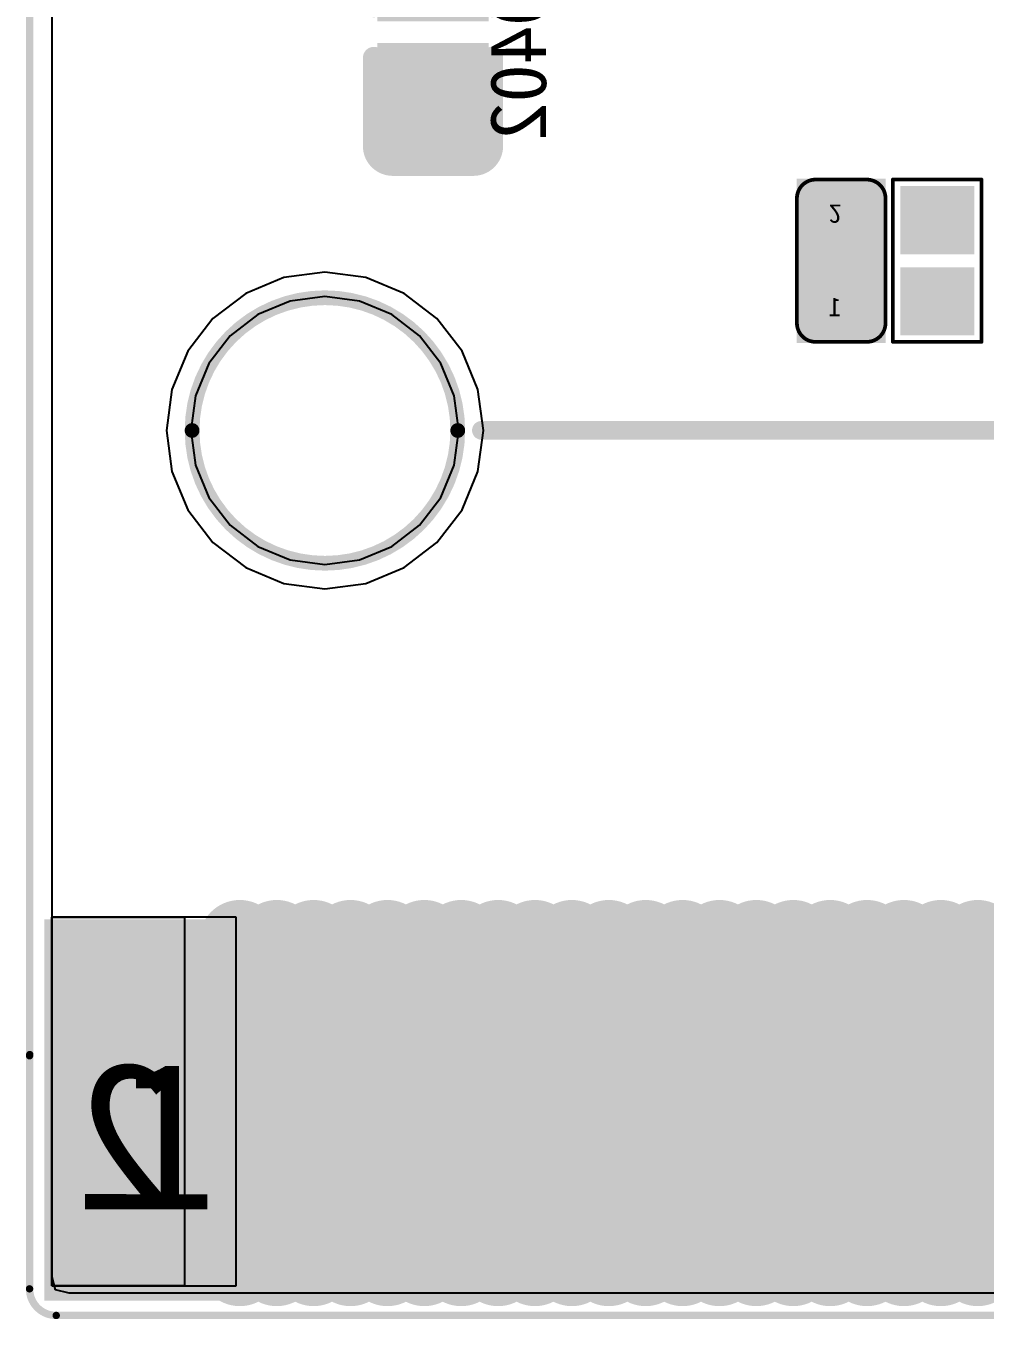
# Model space of a CAD drawing. Header units: millimetres. Extents: x 7.33 to 10.08, y 7.01 to 8.78.
# Drawn here: x 7.3328 to 7.5887, y 7.0099 to 7.3551 of the extents above; entities that cross this region are included whole.
import ezdxf

# ---------------------------------------------------------------- set-up
doc = ezdxf.new("R2010")
doc.units = ezdxf.units.MM
doc.header["$MEASUREMENT"] = 0
for name, color, linetype in [('BottomLayer', 5, 'Continuous'), ('BottomOverlay', 54, 'Continuous'), ('BottomPaste', 16, 'Continuous'), ('BottomSolder', 6, 'Continuous'), ('KeepOutLayer', 6, 'Continuous'), ('Mechanical1', 6, 'Continuous'), ('Mechanical20', 56, 'Continuous'), ('Mechanical5', 56, 'Continuous'), ('MidLayer5', 130, 'Continuous'), ('MidLayer6', 216, 'Continuous'), ('MultiLayer', 9, 'Continuous'), ('TopLayer', 1, 'Continuous'), ('TopPaste', 8, 'Continuous'), ('TopSolder', 216, 'Continuous')]:
    doc.layers.add(name, color=color, linetype=linetype)

# ---------------------------------------------------------------- blocks, each defined once
blk = doc.blocks.new('DDR4_260P_4_0H_PLUG_4')
at = {"layer": 'BottomLayer', "const_width": 0.01378}
for points in [[(-1.30413, 0.05906), (-1.30413, -0.02756)], [(-1.28445, 0.05906), (-1.28445, -0.02756)], [(-1.26476, 0.05906), (-1.26476, -0.02756)], [(-1.24508, 0.05906), (-1.24508, -0.02756)], [(-1.22539, 0.05906), (-1.22539, -0.02756)], [(-1.20571, 0.05906), (-1.20571, -0.02756)], [(-1.18602, 0.05906), (-1.18602, -0.02756)], [(-1.16634, 0.05906), (-1.16634, -0.02756)], [(-1.14665, 0.05906), (-1.14665, -0.02756)], [(-1.12697, 0.05906), (-1.12697, -0.02756)]]:
    blk.add_lwpolyline(points, dxfattribs=at)
at = {"layer": 'BottomLayer', "const_width": 0.00689}
for points in [[(-1.30758, 0.05906, 1), (-1.30069, 0.05906, 1)], [(-1.28789, 0.05906, 1), (-1.281, 0.05906, 1)], [(-1.26821, 0.05906, 1), (-1.26132, 0.05906, 1)], [(-1.24852, 0.05906, 1), (-1.24163, 0.05906, 1)], [(-1.22884, 0.05906, 1), (-1.22195, 0.05906, 1)], [(-1.20915, 0.05906, 1), (-1.20226, 0.05906, 1)], [(-1.18947, 0.05906, 1), (-1.18258, 0.05906, 1)], [(-1.16978, 0.05906, 1), (-1.16289, 0.05906, 1)], [(-1.1501, 0.05906, 1), (-1.14321, 0.05906, 1)], [(-1.13041, 0.05906, 1), (-1.12352, 0.05906, 1)], [(-1.30758, -0.02756, 1), (-1.30069, -0.02756, 1)], [(-1.28789, -0.02756, 1), (-1.281, -0.02756, 1)], [(-1.26821, -0.02756, 1), (-1.26132, -0.02756, 1)], [(-1.24852, -0.02756, 1), (-1.24163, -0.02756, 1)], [(-1.22884, -0.02756, 1), (-1.22195, -0.02756, 1)], [(-1.20915, -0.02756, 1), (-1.20226, -0.02756, 1)], [(-1.18947, -0.02756, 1), (-1.18258, -0.02756, 1)], [(-1.16978, -0.02756, 1), (-1.16289, -0.02756, 1)], [(-1.1501, -0.02756, 1), (-1.14321, -0.02756, 1)], [(-1.13041, -0.02756, 1), (-1.12352, -0.02756, 1)]]:
    blk.add_lwpolyline(points, format="xyb", close=True, dxfattribs=at)
at = {"layer": 'BottomPaste', "const_width": 0.01378}
for points in [[(-1.30413, 0.05906), (-1.30413, -0.02756)], [(-1.28445, 0.05906), (-1.28445, -0.02756)], [(-1.26476, 0.05906), (-1.26476, -0.02756)], [(-1.24508, 0.05906), (-1.24508, -0.02756)], [(-1.22539, 0.05906), (-1.22539, -0.02756)], [(-1.20571, 0.05906), (-1.20571, -0.02756)], [(-1.18602, 0.05906), (-1.18602, -0.02756)], [(-1.16634, 0.05906), (-1.16634, -0.02756)], [(-1.14665, 0.05906), (-1.14665, -0.02756)], [(-1.12697, 0.05906), (-1.12697, -0.02756)]]:
    blk.add_lwpolyline(points, dxfattribs=at)
at = {"layer": 'BottomPaste', "const_width": 0.00689}
for points in [[(-1.30758, 0.05906, 1), (-1.30069, 0.05906, 1)], [(-1.28789, 0.05906, 1), (-1.281, 0.05906, 1)], [(-1.26821, 0.05906, 1), (-1.26132, 0.05906, 1)], [(-1.24852, 0.05906, 1), (-1.24163, 0.05906, 1)], [(-1.22884, 0.05906, 1), (-1.22195, 0.05906, 1)], [(-1.20915, 0.05906, 1), (-1.20226, 0.05906, 1)], [(-1.18947, 0.05906, 1), (-1.18258, 0.05906, 1)], [(-1.16978, 0.05906, 1), (-1.16289, 0.05906, 1)], [(-1.1501, 0.05906, 1), (-1.14321, 0.05906, 1)], [(-1.13041, 0.05906, 1), (-1.12352, 0.05906, 1)], [(-1.30758, -0.02756, 1), (-1.30069, -0.02756, 1)], [(-1.28789, -0.02756, 1), (-1.281, -0.02756, 1)], [(-1.26821, -0.02756, 1), (-1.26132, -0.02756, 1)], [(-1.24852, -0.02756, 1), (-1.24163, -0.02756, 1)], [(-1.22884, -0.02756, 1), (-1.22195, -0.02756, 1)], [(-1.20915, -0.02756, 1), (-1.20226, -0.02756, 1)], [(-1.18947, -0.02756, 1), (-1.18258, -0.02756, 1)], [(-1.16978, -0.02756, 1), (-1.16289, -0.02756, 1)], [(-1.1501, -0.02756, 1), (-1.14321, -0.02756, 1)], [(-1.13041, -0.02756, 1), (-1.12352, -0.02756, 1)]]:
    blk.add_lwpolyline(points, format="xyb", close=True, dxfattribs=at)
at = {"layer": 'BottomSolder', "const_width": 0.02178}
for points in [[(-1.30413, 0.05906), (-1.30413, -0.02756)], [(-1.28445, 0.05906), (-1.28445, -0.02756)], [(-1.26476, 0.05906), (-1.26476, -0.02756)], [(-1.24508, 0.05906), (-1.24508, -0.02756)], [(-1.22539, 0.05906), (-1.22539, -0.02756)], [(-1.20571, 0.05906), (-1.20571, -0.02756)], [(-1.18602, 0.05906), (-1.18602, -0.02756)], [(-1.16634, 0.05906), (-1.16634, -0.02756)], [(-1.14665, 0.05906), (-1.14665, -0.02756)], [(-1.12697, 0.05906), (-1.12697, -0.02756)], [(-1.10728, 0.05906), (-1.10728, -0.02756)]]:
    blk.add_lwpolyline(points, dxfattribs=at)
at = {"layer": 'BottomSolder', "const_width": 0.01089}
for points in [[(-1.30958, 0.05906, 1), (-1.29869, 0.05906, 1)], [(-1.28989, 0.05906, 1), (-1.279, 0.05906, 1)], [(-1.27021, 0.05906, 1), (-1.25932, 0.05906, 1)], [(-1.25052, 0.05906, 1), (-1.23963, 0.05906, 1)], [(-1.23084, 0.05906, 1), (-1.21995, 0.05906, 1)], [(-1.21115, 0.05906, 1), (-1.20026, 0.05906, 1)], [(-1.19147, 0.05906, 1), (-1.18058, 0.05906, 1)], [(-1.17178, 0.05906, 1), (-1.16089, 0.05906, 1)], [(-1.1521, 0.05906, 1), (-1.14121, 0.05906, 1)], [(-1.13241, 0.05906, 1), (-1.12152, 0.05906, 1)], [(-1.11273, 0.05906, 1), (-1.10184, 0.05906, 1)], [(-1.30958, -0.02756, 1), (-1.29869, -0.02756, 1)], [(-1.28989, -0.02756, 1), (-1.279, -0.02756, 1)], [(-1.27021, -0.02756, 1), (-1.25932, -0.02756, 1)], [(-1.25052, -0.02756, 1), (-1.23963, -0.02756, 1)], [(-1.23084, -0.02756, 1), (-1.21995, -0.02756, 1)], [(-1.21115, -0.02756, 1), (-1.20026, -0.02756, 1)], [(-1.19147, -0.02756, 1), (-1.18058, -0.02756, 1)], [(-1.17178, -0.02756, 1), (-1.16089, -0.02756, 1)], [(-1.1521, -0.02756, 1), (-1.14121, -0.02756, 1)], [(-1.13241, -0.02756, 1), (-1.12152, -0.02756, 1)], [(-1.11273, -0.02756, 1), (-1.10184, -0.02756, 1)]]:
    blk.add_lwpolyline(points, format="xyb", close=True, dxfattribs=at)
at = {"layer": 'KeepOutLayer', "const_width": 0.00197}
for points in [[(-1.37008, -0.03383), (-1.37008, 0.02837)], [(-1.36296, -0.04093), (0.11655, -0.04093)]]:
    blk.add_lwpolyline(points, dxfattribs=at)
at = {"layer": 'KeepOutLayer', "const_width": 0.000984}
for points in [[(-1.37057, 0.02837, 1), (-1.36959, 0.02837, 1)], [(-1.37057, -0.03383, 1), (-1.36959, -0.03383, 1)], [(-1.37057, -0.03383, 1), (-1.36959, -0.03383, 1)], [(-1.36346, -0.04093, 1), (-1.36247, -0.04093, 1)], [(-1.36346, -0.04093, 1), (-1.36247, -0.04093, 1)]]:
    blk.add_lwpolyline(points, format="xyb", close=True, dxfattribs=at)
at = {"layer": 'KeepOutLayer', "const_width": 0.00197}
blk.add_lwpolyline([(-1.36296, -0.04093, -0.414899), (-1.37008, -0.03383)], format="xyb", dxfattribs=at)
at = {"layer": 'TopLayer', "const_width": 0.01378}
for points in [[(-1.31398, 0.05906), (-1.31398, -0.02756)], [(-1.29429, 0.05906), (-1.29429, -0.02756)], [(-1.27461, 0.05906), (-1.27461, -0.02756)], [(-1.25492, 0.05906), (-1.25492, -0.02756)], [(-1.23524, 0.05906), (-1.23524, -0.02756)], [(-1.21555, 0.05906), (-1.21555, -0.02756)], [(-1.19587, 0.05906), (-1.19587, -0.02756)], [(-1.17618, 0.05906), (-1.17618, -0.02756)], [(-1.1565, 0.05906), (-1.1565, -0.02756)], [(-1.13681, 0.05906), (-1.13681, -0.02756)], [(-1.11713, 0.05906), (-1.11713, -0.02756)]]:
    blk.add_lwpolyline(points, dxfattribs=at)
at = {"layer": 'TopLayer', "const_width": 0.00689}
for points in [[(-1.31742, 0.05906, 1), (-1.31053, 0.05906, 1)], [(-1.29774, 0.05906, 1), (-1.29085, 0.05906, 1)], [(-1.27805, 0.05906, 1), (-1.27116, 0.05906, 1)], [(-1.25837, 0.05906, 1), (-1.25148, 0.05906, 1)], [(-1.23868, 0.05906, 1), (-1.23179, 0.05906, 1)], [(-1.219, 0.05906, 1), (-1.21211, 0.05906, 1)], [(-1.19931, 0.05906, 1), (-1.19242, 0.05906, 1)], [(-1.17963, 0.05906, 1), (-1.17274, 0.05906, 1)], [(-1.15994, 0.05906, 1), (-1.15305, 0.05906, 1)], [(-1.14026, 0.05906, 1), (-1.13337, 0.05906, 1)], [(-1.12057, 0.05906, 1), (-1.11368, 0.05906, 1)], [(-1.31742, -0.02756, 1), (-1.31053, -0.02756, 1)], [(-1.29774, -0.02756, 1), (-1.29085, -0.02756, 1)], [(-1.27805, -0.02756, 1), (-1.27116, -0.02756, 1)], [(-1.25837, -0.02756, 1), (-1.25148, -0.02756, 1)], [(-1.23868, -0.02756, 1), (-1.23179, -0.02756, 1)], [(-1.219, -0.02756, 1), (-1.21211, -0.02756, 1)], [(-1.19931, -0.02756, 1), (-1.19242, -0.02756, 1)], [(-1.17963, -0.02756, 1), (-1.17274, -0.02756, 1)], [(-1.15994, -0.02756, 1), (-1.15305, -0.02756, 1)], [(-1.14026, -0.02756, 1), (-1.13337, -0.02756, 1)], [(-1.12057, -0.02756, 1), (-1.11368, -0.02756, 1)]]:
    blk.add_lwpolyline(points, format="xyb", close=True, dxfattribs=at)
at = {"layer": 'TopPaste', "const_width": 0.01378}
for points in [[(-1.31398, 0.05906), (-1.31398, -0.02756)], [(-1.29429, 0.05906), (-1.29429, -0.02756)], [(-1.27461, 0.05906), (-1.27461, -0.02756)], [(-1.25492, 0.05906), (-1.25492, -0.02756)], [(-1.23524, 0.05906), (-1.23524, -0.02756)], [(-1.21555, 0.05906), (-1.21555, -0.02756)], [(-1.19587, 0.05906), (-1.19587, -0.02756)], [(-1.17618, 0.05906), (-1.17618, -0.02756)], [(-1.1565, 0.05906), (-1.1565, -0.02756)], [(-1.13681, 0.05906), (-1.13681, -0.02756)], [(-1.11713, 0.05906), (-1.11713, -0.02756)]]:
    blk.add_lwpolyline(points, dxfattribs=at)
at = {"layer": 'TopPaste', "const_width": 0.00689}
for points in [[(-1.31742, 0.05906, 1), (-1.31053, 0.05906, 1)], [(-1.29774, 0.05906, 1), (-1.29085, 0.05906, 1)], [(-1.27805, 0.05906, 1), (-1.27116, 0.05906, 1)], [(-1.25837, 0.05906, 1), (-1.25148, 0.05906, 1)], [(-1.23868, 0.05906, 1), (-1.23179, 0.05906, 1)], [(-1.219, 0.05906, 1), (-1.21211, 0.05906, 1)], [(-1.19931, 0.05906, 1), (-1.19242, 0.05906, 1)], [(-1.17963, 0.05906, 1), (-1.17274, 0.05906, 1)], [(-1.15994, 0.05906, 1), (-1.15305, 0.05906, 1)], [(-1.14026, 0.05906, 1), (-1.13337, 0.05906, 1)], [(-1.12057, 0.05906, 1), (-1.11368, 0.05906, 1)], [(-1.31742, -0.02756, 1), (-1.31053, -0.02756, 1)], [(-1.29774, -0.02756, 1), (-1.29085, -0.02756, 1)], [(-1.27805, -0.02756, 1), (-1.27116, -0.02756, 1)], [(-1.25837, -0.02756, 1), (-1.25148, -0.02756, 1)], [(-1.23868, -0.02756, 1), (-1.23179, -0.02756, 1)], [(-1.219, -0.02756, 1), (-1.21211, -0.02756, 1)], [(-1.19931, -0.02756, 1), (-1.19242, -0.02756, 1)], [(-1.17963, -0.02756, 1), (-1.17274, -0.02756, 1)], [(-1.15994, -0.02756, 1), (-1.15305, -0.02756, 1)], [(-1.14026, -0.02756, 1), (-1.13337, -0.02756, 1)], [(-1.12057, -0.02756, 1), (-1.11368, -0.02756, 1)]]:
    blk.add_lwpolyline(points, format="xyb", close=True, dxfattribs=at)
at = {"layer": 'TopSolder', "const_width": 0.02178}
for points in [[(-1.31398, 0.05906), (-1.31398, -0.02756)], [(-1.29429, 0.05906), (-1.29429, -0.02756)], [(-1.27461, 0.05906), (-1.27461, -0.02756)], [(-1.25492, 0.05906), (-1.25492, -0.02756)], [(-1.23524, 0.05906), (-1.23524, -0.02756)], [(-1.21555, 0.05906), (-1.21555, -0.02756)], [(-1.19587, 0.05906), (-1.19587, -0.02756)], [(-1.17618, 0.05906), (-1.17618, -0.02756)], [(-1.1565, 0.05906), (-1.1565, -0.02756)], [(-1.13681, 0.05906), (-1.13681, -0.02756)], [(-1.11713, 0.05906), (-1.11713, -0.02756)]]:
    blk.add_lwpolyline(points, dxfattribs=at)
at = {"layer": 'TopSolder', "const_width": 0.01089}
for points in [[(-1.31942, 0.05906, 1), (-1.30853, 0.05906, 1)], [(-1.29974, 0.05906, 1), (-1.28885, 0.05906, 1)], [(-1.28005, 0.05906, 1), (-1.26916, 0.05906, 1)], [(-1.26037, 0.05906, 1), (-1.24948, 0.05906, 1)], [(-1.24068, 0.05906, 1), (-1.22979, 0.05906, 1)], [(-1.221, 0.05906, 1), (-1.21011, 0.05906, 1)], [(-1.20131, 0.05906, 1), (-1.19042, 0.05906, 1)], [(-1.18163, 0.05906, 1), (-1.17074, 0.05906, 1)], [(-1.16194, 0.05906, 1), (-1.15105, 0.05906, 1)], [(-1.14226, 0.05906, 1), (-1.13137, 0.05906, 1)], [(-1.12257, 0.05906, 1), (-1.11168, 0.05906, 1)], [(-1.31942, -0.02756, 1), (-1.30853, -0.02756, 1)], [(-1.29974, -0.02756, 1), (-1.28885, -0.02756, 1)], [(-1.28005, -0.02756, 1), (-1.26916, -0.02756, 1)], [(-1.26037, -0.02756, 1), (-1.24948, -0.02756, 1)], [(-1.24068, -0.02756, 1), (-1.22979, -0.02756, 1)], [(-1.221, -0.02756, 1), (-1.21011, -0.02756, 1)], [(-1.20131, -0.02756, 1), (-1.19042, -0.02756, 1)], [(-1.18163, -0.02756, 1), (-1.17074, -0.02756, 1)], [(-1.16194, -0.02756, 1), (-1.15105, -0.02756, 1)], [(-1.14226, -0.02756, 1), (-1.13137, -0.02756, 1)], [(-1.12257, -0.02756, 1), (-1.11168, -0.02756, 1)]]:
    blk.add_lwpolyline(points, format="xyb", close=True, dxfattribs=at)
at = {"layer": 'Mechanical1'}
blk.add_text('1', height=0.03937, rotation=360, dxfattribs=at).set_placement((-1.34686, -0.01264))
at = {"layer": 'Mechanical5', "text_generation_flag": 2}
blk.add_text('2', height=0.03937, rotation=360, dxfattribs=at).set_placement((-1.33111, -0.01264))
blk = doc.blocks.new('R0201_B_210')
at = {"layer": 'BottomLayer'}
for points in [[(-0.01792, -0.00788), (-0.00375, -0.00788), (-0.01792, 0.00787), (-0.00375, 0.00787)], [(0.00374, -0.00788), (0.01791, -0.00788), (0.00374, 0.00787), (0.01791, 0.00787)]]:
    blk.add_solid(points, dxfattribs=at)
at = {"layer": 'BottomOverlay', "const_width": 0.001}
for points in [[(-0.02166, -0.01182), (-0.02166, 0.01182)], [(0.02166, 0.01182), (-0.02166, 0.01182)], [(0.02166, -0.01182), (0.02166, 0.01182)], [(0.02166, -0.01182), (-0.02166, -0.01182)]]:
    blk.add_lwpolyline(points, dxfattribs=at)
at = {"layer": 'BottomOverlay', "const_width": 0.0005}
for points in [[(-0.02191, 0.01182, 1), (-0.02141, 0.01182, 1)], [(-0.02191, 0.01182, 1), (-0.02141, 0.01182, 1)], [(0.02141, 0.01182, 1), (0.02191, 0.01182, 1)], [(0.02141, 0.01182, 1), (0.02191, 0.01182, 1)], [(-0.02191, -0.01182, 1), (-0.02141, -0.01182, 1)], [(-0.02191, -0.01182, 1), (-0.02141, -0.01182, 1)], [(0.02141, -0.01182, 1), (0.02191, -0.01182, 1)], [(0.02141, -0.01182, 1), (0.02191, -0.01182, 1)]]:
    blk.add_lwpolyline(points, format="xyb", close=True, dxfattribs=at)
at = {"layer": 'BottomPaste'}
for points in [[(-0.01792, -0.00788), (-0.00375, -0.00788), (-0.01792, 0.00787), (-0.00375, 0.00787)], [(0.00374, -0.00788), (0.01791, -0.00788), (0.00374, 0.00787), (0.01791, 0.00787)]]:
    blk.add_solid(points, dxfattribs=at)
at = {"layer": 'BottomSolder'}
for points in [[(-0.01992, -0.00988), (-0.00175, -0.00988), (-0.01992, 0.00987), (-0.00175, 0.00987)], [(0.00174, -0.00988), (0.01991, -0.00988), (0.00174, 0.00987), (0.01991, 0.00987)]]:
    blk.add_solid(points, dxfattribs=at)
blk = doc.blocks.new('C0402_B_476')
at = {"layer": 'BottomLayer'}
for points in [[(-0.0069, -0.01083), (-0.0069, 0.01082), (-0.02855, -0.01083), (-0.02855, 0.01082)], [(0.02855, -0.01083), (0.02855, 0.01082), (0.0069, -0.01083), (0.0069, 0.01082)]]:
    blk.add_solid(points, dxfattribs=at)
at = {"layer": 'BottomOverlay', "const_width": 0.00591}
for points in [[(-0.03543, 0.01075, -0.414249), (-0.03043, 0.01575)], [(0.03043, 0.01575, -0.414249), (0.03543, 0.01075)], [(-0.03043, -0.01575, -0.414331), (-0.03543, -0.01075)], [(0.03543, -0.01075, -0.414331), (0.03043, -0.01575)]]:
    blk.add_lwpolyline(points, format="xyb", dxfattribs=at)
for points in [[(-0.0069, 0.01575), (-0.03043, 0.01575)], [(0.03043, 0.01575), (0.0069, 0.01575)], [(-0.03543, -0.01075), (-0.03543, 0.01075)], [(0.03543, -0.01075), (0.03543, 0.01075)], [(-0.0069, -0.01575), (-0.03043, -0.01575)], [(0.03043, -0.01575), (0.0069, -0.01575)]]:
    blk.add_lwpolyline(points, dxfattribs=at)
at = {"layer": 'BottomOverlay', "const_width": 0.00295}
for points in [[(-0.03191, 0.01575, 1), (-0.02895, 0.01575, 1)], [(-0.03191, 0.01575, 1), (-0.02895, 0.01575, 1)], [(-0.00837, 0.01575, 1), (-0.00542, 0.01575, 1)], [(0.00543, 0.01575, 1), (0.00838, 0.01575, 1)], [(0.02895, 0.01575, 1), (0.03191, 0.01575, 1)], [(0.02895, 0.01575, 1), (0.03191, 0.01575, 1)], [(-0.03691, 0.01075, 1), (-0.03395, 0.01075, 1)], [(-0.03691, 0.01075, 1), (-0.03395, 0.01075, 1)], [(0.03395, 0.01075, 1), (0.03691, 0.01075, 1)], [(0.03395, 0.01075, 1), (0.03691, 0.01075, 1)], [(-0.03691, -0.01075, 1), (-0.03395, -0.01075, 1)], [(-0.03691, -0.01075, 1), (-0.03395, -0.01075, 1)], [(0.03395, -0.01075, 1), (0.03691, -0.01075, 1)], [(0.03395, -0.01075, 1), (0.03691, -0.01075, 1)], [(-0.03191, -0.01575, 1), (-0.02895, -0.01575, 1)], [(-0.03191, -0.01575, 1), (-0.02895, -0.01575, 1)], [(-0.00837, -0.01575, 1), (-0.00542, -0.01575, 1)], [(0.00543, -0.01575, 1), (0.00838, -0.01575, 1)], [(0.02895, -0.01575, 1), (0.03191, -0.01575, 1)], [(0.02895, -0.01575, 1), (0.03191, -0.01575, 1)]]:
    blk.add_lwpolyline(points, format="xyb", close=True, dxfattribs=at)
at = {"layer": 'BottomPaste'}
for points in [[(-0.0069, -0.01083), (-0.0069, 0.01082), (-0.02855, -0.01083), (-0.02855, 0.01082)], [(0.02855, -0.01083), (0.02855, 0.01082), (0.0069, -0.01083), (0.0069, 0.01082)]]:
    blk.add_solid(points, dxfattribs=at)
at = {"layer": 'BottomSolder'}
for points in [[(-0.0029, -0.01483), (-0.0029, 0.01482), (-0.03254, -0.01483), (-0.03254, 0.01482)], [(0.03254, -0.01483), (0.03254, 0.01482), (0.0029, -0.01483), (0.0029, 0.01482)]]:
    blk.add_solid(points, dxfattribs=at)
blk = doc.blocks.new('C0201_B_565')
at = {"layer": 'BottomLayer'}
for points in [[(-0.01792, -0.00788), (-0.00375, -0.00788), (-0.01792, 0.00787), (-0.00375, 0.00787)], [(0.00374, -0.00788), (0.01791, -0.00788), (0.00374, 0.00787), (0.01791, 0.00787)]]:
    blk.add_solid(points, dxfattribs=at)
at = {"layer": 'BottomOverlay', "const_width": 0.001}
for points in [[(-0.02166, 0.00681, -0.414249), (-0.01666, 0.01182)], [(0.01665, 0.01182, -0.414214), (0.02166, 0.00681)], [(-0.01666, -0.01182, -0.414178), (-0.02166, -0.00681)], [(0.02166, -0.00681, -0.414132), (0.01665, -0.01182)]]:
    blk.add_lwpolyline(points, format="xyb", dxfattribs=at)
for points in [[(0.01665, 0.01182), (-0.01666, 0.01182)], [(-0.02166, -0.00681), (-0.02166, 0.00681)], [(0.02166, -0.00681), (0.02166, 0.00681)], [(0.01665, -0.01182), (-0.01666, -0.01182)]]:
    blk.add_lwpolyline(points, dxfattribs=at)
at = {"layer": 'BottomOverlay', "const_width": 0.0005}
for points in [[(-0.01691, 0.01182, 1), (-0.01641, 0.01182, 1)], [(-0.01691, 0.01182, 1), (-0.01641, 0.01182, 1)], [(0.0164, 0.01182, 1), (0.0169, 0.01182, 1)], [(0.0164, 0.01182, 1), (0.0169, 0.01182, 1)], [(-0.02191, 0.00681, 1), (-0.02141, 0.00681, 1)], [(-0.02191, 0.00681, 1), (-0.02141, 0.00681, 1)], [(0.02141, 0.00681, 1), (0.02191, 0.00681, 1)], [(0.02141, 0.00681, 1), (0.02191, 0.00681, 1)], [(-0.02191, -0.00681, 1), (-0.02141, -0.00681, 1)], [(-0.02191, -0.00681, 1), (-0.02141, -0.00681, 1)], [(0.02141, -0.00681, 1), (0.02191, -0.00681, 1)], [(0.02141, -0.00681, 1), (0.02191, -0.00681, 1)], [(-0.01691, -0.01182, 1), (-0.01641, -0.01182, 1)], [(-0.01691, -0.01182, 1), (-0.01641, -0.01182, 1)], [(0.0164, -0.01182, 1), (0.0169, -0.01182, 1)], [(0.0164, -0.01182, 1), (0.0169, -0.01182, 1)]]:
    blk.add_lwpolyline(points, format="xyb", close=True, dxfattribs=at)
at = {"layer": 'BottomPaste'}
for points in [[(-0.01792, -0.00788), (-0.00375, -0.00788), (-0.01792, 0.00787), (-0.00375, 0.00787)], [(0.00374, -0.00788), (0.01791, -0.00788), (0.00374, 0.00787), (0.01791, 0.00787)]]:
    blk.add_solid(points, dxfattribs=at)
at = {"layer": 'BottomSolder'}
for points in [[(-0.02192, -0.01188), (0.00025, -0.01188), (-0.02192, 0.01187), (0.00025, 0.01187)], [(-0.00026, -0.01188), (0.02191, -0.01188), (-0.00026, 0.01187), (0.02191, 0.01187)]]:
    blk.add_solid(points, dxfattribs=at)
at = {"layer": 'Mechanical20', "text_generation_flag": 2}
for s, rotation, p in [('1', -90, (-0.01484, 0)), ('2', 90, (0.015, 0.00333))]:
    blk.add_text(s, height=0.005, rotation=rotation, dxfattribs=at).set_placement(p)

msp = doc.modelspace()

# ---------------------------------------------------------------- linework, layer by layer
at = {"layer": 'BottomLayer'}
for p, q in [((7.38894, 7.1172), (7.33972, 7.1172)), ((7.33972, 7.1172), (7.33972, 7.01877)), ((7.38894, 7.01877), (7.38894, 7.1172)), ((7.33972, 7.01877), (7.38894, 7.01877))]:
    msp.add_line(p, q, dxfattribs=at)
at = {"layer": 'BottomSolder'}
msp.add_solid([(7.33776, 7.01483), (10.07004, 7.01483), (7.33776, 7.11658), (10.07004, 7.11658)], dxfattribs=at)
at = {"layer": 'KeepOutLayer', "const_width": 0.00197}
msp.add_lwpolyline([(7.33387, 7.08052), (7.33387, 7.71952)], dxfattribs=at)
at = {"layer": 'KeepOutLayer'}
for points, const_width in [([(7.44805, 7.24708, 1), (7.37718, 7.24708, 1)], 0.00394), ([(7.3762, 7.24708, 1), (7.37816, 7.24708, 1)], 0.00197), ([(7.44706, 7.24708, 1), (7.44903, 7.24708, 1)], 0.00197), ([(7.33338, 7.08052, 1), (7.33437, 7.08052, 1)], 0.000984)]:
    msp.add_lwpolyline(points, format="xyb", close=True, dxfattribs=dict(at, const_width=const_width))
at = {"layer": 'Mechanical1', "const_width": 0.005}
msp.add_lwpolyline([(7.45437, 7.24712), (9.95353, 7.24712)], dxfattribs=at)
at = {"layer": 'Mechanical1', "const_width": 0.0025}
msp.add_lwpolyline([(7.45312, 7.24712, 1), (7.45562, 7.24712, 1)], format="xyb", close=True, dxfattribs=at)
at = {"layer": 'MidLayer5'}
for p, q in [((7.33981, 7.08052), (7.33981, 7.71358)), ((7.40168, 7.2879), (7.39148, 7.28368)), ((7.41261, 7.28934), (7.40168, 7.2879)), ((7.42355, 7.2879), (7.41261, 7.28934)), ((7.43375, 7.28368), (7.42355, 7.2879)), ((7.39148, 7.28368), (7.38273, 7.27696)), ((7.4425, 7.27696), (7.43375, 7.28368)), ((7.38273, 7.27696), (7.37601, 7.26821)), ((7.44921, 7.26821), (7.4425, 7.27696)), ((7.37601, 7.26821), (7.37179, 7.25802)), ((7.45344, 7.25802), (7.44921, 7.26821)), ((7.37179, 7.25802), (7.37035, 7.24708)), ((7.45488, 7.24708), (7.45344, 7.25802)), ((7.37035, 7.24708), (7.37179, 7.23614)), ((7.45344, 7.23614), (7.45488, 7.24708)), ((7.37179, 7.23614), (7.37601, 7.22595)), ((7.44921, 7.22595), (7.45344, 7.23614)), ((7.37601, 7.22595), (7.38273, 7.21719)), ((7.4425, 7.21719), (7.44921, 7.22595)), ((7.38273, 7.21719), (7.39148, 7.21048)), ((7.43375, 7.21048), (7.4425, 7.21719)), ((7.39148, 7.21048), (7.40168, 7.20626)), ((7.42355, 7.20626), (7.43375, 7.21048)), ((7.40168, 7.20626), (7.41261, 7.20482)), ((7.41261, 7.20482), (7.42355, 7.20626)), ((7.33972, 7.08029), (7.33981, 7.08052)), ((7.33976, 7.0802), (7.33972, 7.08029)), ((7.33976, 7.02145), (7.33976, 7.0802)), ((7.3407, 7.01776), (7.33976, 7.02145)), ((7.34437, 7.01683), (7.3407, 7.01776)), ((8.81607, 7.01683), (7.34437, 7.01683))]:
    msp.add_line(p, q, dxfattribs=at)
at = {"layer": 'MidLayer6'}
for p, q in [((7.33981, 7.08052), (7.33981, 7.71358)), ((7.40168, 7.2879), (7.39148, 7.28368)), ((7.41261, 7.28934), (7.40168, 7.2879)), ((7.42355, 7.2879), (7.41261, 7.28934)), ((7.43375, 7.28368), (7.42355, 7.2879)), ((7.39148, 7.28368), (7.38273, 7.27696)), ((7.4425, 7.27696), (7.43375, 7.28368)), ((7.38273, 7.27696), (7.37601, 7.26821)), ((7.44921, 7.26821), (7.4425, 7.27696)), ((7.37601, 7.26821), (7.37179, 7.25802)), ((7.45344, 7.25802), (7.44921, 7.26821)), ((7.37179, 7.25802), (7.37035, 7.24708)), ((7.45488, 7.24708), (7.45344, 7.25802)), ((7.37035, 7.24708), (7.37179, 7.23614)), ((7.45344, 7.23614), (7.45488, 7.24708)), ((7.37179, 7.23614), (7.37601, 7.22595)), ((7.44921, 7.22595), (7.45344, 7.23614)), ((7.37601, 7.22595), (7.38273, 7.21719)), ((7.4425, 7.21719), (7.44921, 7.22595)), ((7.38273, 7.21719), (7.39148, 7.21048)), ((7.43375, 7.21048), (7.4425, 7.21719)), ((7.39148, 7.21048), (7.40168, 7.20626)), ((7.42355, 7.20626), (7.43375, 7.21048)), ((7.40168, 7.20626), (7.41261, 7.20482)), ((7.41261, 7.20482), (7.42355, 7.20626)), ((7.33972, 7.08029), (7.33981, 7.08052)), ((7.33976, 7.0802), (7.33972, 7.08029)), ((7.33976, 7.02145), (7.33976, 7.0802)), ((7.3407, 7.01776), (7.33976, 7.02145)), ((7.34437, 7.01683), (7.3407, 7.01776)), ((8.81607, 7.01683), (7.34437, 7.01683))]:
    msp.add_line(p, q, dxfattribs=at)
at = {"layer": 'MultiLayer'}
for p, q in [((7.41261, 7.28282), (7.40336, 7.2816)), ((7.42186, 7.2816), (7.41261, 7.28282)), ((7.41261, 7.28282), (7.41261, 7.28282)), ((7.40336, 7.2816), (7.39474, 7.27803)), ((7.43048, 7.27803), (7.42186, 7.2816)), ((7.39474, 7.27803), (7.38734, 7.27235)), ((7.43788, 7.27235), (7.43048, 7.27803)), ((7.38734, 7.27235), (7.38166, 7.26495)), ((7.44356, 7.26495), (7.43788, 7.27235)), ((7.38166, 7.26495), (7.37809, 7.25633)), ((7.44713, 7.25633), (7.44356, 7.26495)), ((7.37809, 7.25633), (7.37687, 7.24708)), ((7.44835, 7.24708), (7.44713, 7.25633)), ((7.37687, 7.24708), (7.37687, 7.24708)), ((7.37687, 7.24708), (7.37809, 7.23783)), ((7.44713, 7.23783), (7.44835, 7.24708)), ((7.44835, 7.24708), (7.44835, 7.24708)), ((7.37809, 7.23783), (7.38166, 7.22921)), ((7.44356, 7.22921), (7.44713, 7.23783)), ((7.38166, 7.22921), (7.38734, 7.22181)), ((7.43788, 7.22181), (7.44356, 7.22921)), ((7.38734, 7.22181), (7.39474, 7.21613)), ((7.43048, 7.21613), (7.43788, 7.22181)), ((7.39474, 7.21613), (7.40336, 7.21256)), ((7.42186, 7.21256), (7.43048, 7.21613)), ((7.40336, 7.21256), (7.41261, 7.21134)), ((7.41261, 7.21134), (7.42186, 7.21256)), ((7.41261, 7.21134), (7.41261, 7.21134))]:
    msp.add_line(p, q, dxfattribs=at)
at = {"layer": 'TopLayer'}
for p, q in [((7.33972, 7.01877), (7.33972, 7.1172)), ((7.33972, 7.1172), (7.37516, 7.1172)), ((7.37516, 7.1172), (7.37516, 7.01877)), ((7.37516, 7.01877), (7.33972, 7.01877))]:
    msp.add_line(p, q, dxfattribs=at)
at = {"layer": 'TopSolder'}
msp.add_solid([(7.33776, 7.01483), (10.07004, 7.01483), (7.33776, 7.11523), (10.07004, 7.11523)], dxfattribs=at)

# ---------------------------------------------------------------- block references
at = {"rotation": 90}
for name, p in [('C0402_B_476', (7.44145, 7.35342)), ('C0201_B_565', (7.55035, 7.29239)), ('R0201_B_210', (7.57595, 7.29239))]:
    msp.add_blockref(name, p, dxfattribs=at)
msp.add_blockref('DDR4_260P_4_0H_PLUG_4', (8.7039, 7.05183))

# ---------------------------------------------------------------- texts
at = {"layer": 'Mechanical5', "text_generation_flag": 2}
msp.add_text('0402', height=0.015, rotation=90, dxfattribs=at).set_placement((7.47161, 7.36523))

doc.saveas('drawing.dxf')
